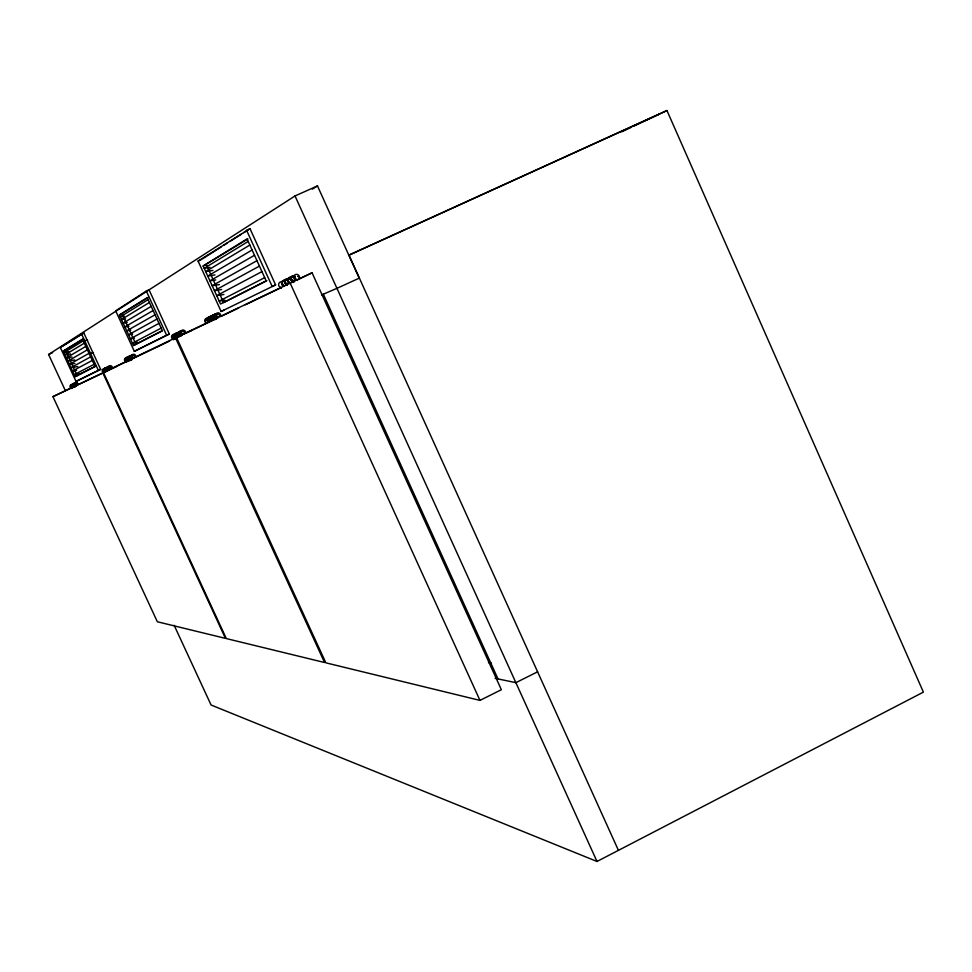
<?xml version="1.0" encoding="UTF-8"?>
<svg xmlns="http://www.w3.org/2000/svg" width="972" height="972" viewBox="0 0 972 972"><rect width="100%" height="100%" fill="white"/><g stroke="black" fill="none" stroke-linecap="round" stroke-linejoin="round"><path stroke-width="1.46" d="M111.452 368.024L111.27 367.1M77.845 384.317L77.165 382.834M77.614 384.511L77.796 383.733M71.758 385.228L72.268 384.827A1.713 1.689 43.7 0 0 70.081 385.775A1.713 1.689 43.7 0 0 71.102 387.962L71.43 388.496M76.278 382.859C73.823 384.001 78.331 385.787 76.411 384.888M146.335 291.078L115.68 310.846L134.33 351.342L169.347 334.028L149.068 289.85L146.335 291.078L166.637 335.255L134.33 351.342M65.367 390.671L48.6 354.488L295.026 195.955L317.48 185.907L359.227 278.15M60.325 347.502L83.786 332.886L100.626 369.348L76.023 381.413L60.325 347.502L83.786 332.886M198.081 261.067L249.986 228.651L275.598 284.893L221.13 311.465L198.081 261.067L201.18 259.67M202.431 258.88L221.203 246.949M223.706 245.357L227.46 242.976M229.963 241.384L241.226 234.228M243.729 232.636L249.986 228.651M312.364 189.151L317.48 185.907M119.434 315.025L147.197 297.663L162.36 330.638L133.48 345.522L119.434 315.025L148.643 297.225M74.625 386.589A1.725 1.713 44.5 0 1 73.094 384.487L74.151 384.305M73.981 384.025L74.297 383.831A1.725 1.701 44.2 0 0 72.086 384.791A1.725 1.701 44.2 0 0 73.107 387.002M75.002 383.527L75.318 383.333A1.725 1.713 44.4 0 0 73.094 384.305A1.725 1.713 44.4 0 0 74.127 386.516L74.565 386.613M63.289 351.123L82.486 339.179L95.074 366.432L75.099 376.65L63.289 351.123L83.458 338.961M148.109 299.643L120.273 316.86L124.38 316.204M203.16 266.012L247.046 238.905L266.158 280.859L220.535 304.017L203.16 266.012L247.945 238.93M248.2 241.433L204.205 268.308L210.001 267.397M149.409 302.474L121.488 319.484L125.582 318.828M84.333 343.165L65.015 354.853L70.531 353.954M249.84 245.041L205.7 271.565L212.941 270.423M151.207 306.387L123.14 323.093L127.247 322.437M85.815 346.384L66.412 357.878L71.928 356.979M252.1 250.011L207.765 276.072L214.994 274.918M153.114 310.518L124.902 326.92L129.009 326.264M87.395 349.811L67.894 361.074L74.795 359.956M254.506 255.272L209.94 280.835L215.723 279.924M155.058 314.77L126.712 330.845L130.807 330.188M256.96 260.666L212.175 285.732L219.405 284.577M157.027 319.035L128.535 334.793L132.629 334.137M90.651 356.846L70.944 367.671L77.845 366.541M259.439 266.109L214.423 290.652L221.652 289.498M159.007 323.36L130.37 338.791L134.464 338.122M92.304 360.418L72.499 371.012L76.63 370.332M261.942 271.601L216.707 295.634L223.925 294.48M161.194 328.111L132.399 343.177L137.854 342.29M94.114 364.33L74.2 374.694L81.089 373.552M174.146 625.288L211.082 705.016L597.002 861.471L923.4 692.125L666.95 110.529L348.96 255.065L618.423 850.354M264.688 277.64L219.21 301.101L224.982 300.178M133.48 345.522L162.421 330.772M75.099 376.65L95.997 366.092M266.863 280.677L223.645 302.608L206.271 264.615M479.961 700.399L501.358 689.707L312.061 272.792L176.442 337.357L325.863 662.831L479.961 700.399L290.033 282.816M537.601 671.822L515.913 682.66L495.137 678.334M76.023 381.413L100.626 369.348M102.765 372.75L225.443 638.361L157.343 621.764L52.95 396.661L169.553 341.075M175.482 337.819L103.397 372.434L226.318 638.568L324.563 662.515L175.482 337.819L193.768 329.472M295.634 279.985L292.827 281.576L293.24 282.488M107.418 370.854L52.95 396.661M110.152 369.542L116.992 366.274M176.382 337.806L173.028 338.997A2.296 2.26 59 0 1 171.667 336.045A2.296 2.26 59 0 1 174.583 334.72A1.531 1.507 59.1 0 1 175.361 334.465A1.531 1.507 59.1 0 0 174.766 334.733M191.411 330.614L178.532 336.361L178.97 337.09M195.129 328.828L216.89 318.403M220.972 316.447L238.638 307.978M245.442 304.722L280.799 287.773M297.104 279.96L312.061 272.792M74.212 386.528L75.537 386.54L75.209 385.993A1.737 1.713 44.7 0 1 74.176 383.77A1.737 1.713 44.7 0 1 76.387 382.761M131.985 359.543L130.455 360.284L130.163 359.652M174.365 339.289L173.466 339.726L173.138 339.034M621.728 131.803L631.326 127.283M634.06 125.996L666.95 110.529M336.92 288.344L359.385 278.077M275.598 284.893L272.172 286.448L246.548 230.194M166.637 335.255L169.347 334.028M221.13 311.465L224.216 310.068M348.984 255.186L658.882 114.319M176.661 338.232L175.276 338.851L174.96 338.159M131.682 359.713L129.106 360.916L128.826 360.308A2.041 2.017 54.2 0 1 129.592 356.347M107.503 371.28L106.47 371.304A1.908 1.895 50.8 0 1 104.709 369.02A1.908 1.895 50.8 0 1 107.212 367.671M74.443 387.05L75.488 386.577M48.6 354.488L52.609 352.678M321.611 294.929L337.065 288.271M77.067 385.617L76.168 385.532A1.737 1.725 44.9 0 1 75.136 383.296L75.597 383.247M71.211 385.337L72.341 385.447M93.421 352.593L89.023 353.31L69.413 364.366L74.929 363.455M87.662 340.103L83.252 340.82L64.006 352.666L69.522 351.767M110.468 366.456L109.204 367.489L110.261 368.765M105.644 371.924L104.66 371.826A1.908 1.883 50.6 0 1 103.639 369.166A1.908 1.883 50.6 0 1 106.398 368.522A1.908 1.883 50.6 0 0 103.615 369.348A1.908 1.883 50.6 0 0 105.219 371.912M294.188 281.698L292.681 281.54A3.001 2.916 65.3 0 1 293.933 275.781M488.491 662.612L491.468 663.171M110.188 369.53L109.702 369.409A1.932 1.908 51.4 0 1 108.499 367.088A1.932 1.908 51.4 0 1 110.699 365.715A1.932 1.908 51.4 0 1 112.266 367.805M103.907 372.531L103.433 372.422A1.895 1.871 50.4 0 1 102.303 369.992A1.895 1.871 50.4 0 1 104.721 368.886M133.492 358.364L132.97 358.243A2.066 2.041 54.8 0 1 131.742 355.582A2.066 2.041 54.8 0 1 134.367 354.391A2.066 2.041 54.8 0 1 135.594 357.04M127.818 361.086A2.041 2.005 54.1 0 1 126.02 358.595A2.041 2.005 54.1 0 1 128.681 357.174A2.041 2.005 54 0 0 126.008 358.389A2.041 2.005 54 0 0 127.211 361.001L127.721 361.122M126.311 361.803L125.801 361.681A2.029 2.005 53.9 0 1 124.708 358.838A2.029 2.005 53.9 0 1 127.648 358.158M181.108 335.547L180.525 335.401A2.345 2.308 59.6 0 1 179.14 332.388A2.345 2.308 59.6 0 1 182.104 331.039A1.567 1.543 59.7 0 0 182.201 333.627M177.378 337.333L176.795 337.187A2.321 2.284 59.3 0 1 175.422 334.198A2.321 2.284 59.3 0 1 178.374 332.861A2.321 2.284 59.3 0 0 175.227 334.55A2.321 2.284 59.3 0 0 177.269 337.381M175.434 338.268L174.851 338.122A2.308 2.272 59.1 0 1 173.478 335.158A2.308 2.272 59.1 0 1 176.406 333.821A2.308 2.272 59.1 0 0 173.514 335.389A2.308 2.272 59.1 0 0 175.543 338.207M220.498 316.289A2.564 2.503 62.1 0 0 218.992 312.996A2.564 2.503 62.1 0 0 215.772 314.466A2.564 2.503 62.1 0 0 217.278 317.747L217.91 317.905M215.82 318.913L215.189 318.755A2.552 2.503 61.9 0 1 216.258 313.859M213.476 320.031L212.844 319.885A2.539 2.479 61.8 0 1 211.349 316.617A2.539 2.479 61.8 0 1 214.545 315.171M211.422 321.015L210.79 320.869A2.527 2.479 61.7 0 1 209.308 317.625A2.527 2.479 61.7 0 1 212.491 316.179M209.126 322.121L208.494 321.963A2.503 2.466 61.5 0 1 207.024 318.743A2.503 2.466 61.5 0 1 210.195 317.297M206.987 323.141L206.356 322.996A2.491 2.454 61.4 0 1 204.885 319.788A2.491 2.454 61.4 0 1 208.044 318.354M290.178 283.277L289.437 283.095A2.977 2.904 65.2 0 1 287.688 279.256A2.977 2.904 65.2 0 1 291.43 277.567M287.348 284.638L286.606 284.456A2.965 2.892 65.1 0 1 287.858 278.77M284.176 286.157L283.447 285.975A2.94 2.867 65 0 1 281.722 282.184A2.94 2.867 65 0 1 285.416 280.507M281.224 287.566L280.495 287.384A2.928 2.855 64.9 0 1 278.782 283.617A2.928 2.855 64.9 0 1 282.451 281.953M295.719 280.179L295.573 280.143A3.013 2.94 65.4 0 1 293.811 276.267A3.013 2.94 65.4 0 1 297.59 274.554A3.013 2.94 65.4 0 1 299.352 278.429M77.371 383.065L77.894 383.721M74.674 384.56L75.136 385.313M103.433 371.583L102.959 370.842M73.495 387.512L73.252 386.99A1.725 1.701 44.2 0 1 72.147 384.766A1.725 1.701 44.2 0 1 74.346 383.77M72.426 388.022L72.536 387.585A1.713 1.701 44 0 1 71.078 385.471A1.713 1.701 44 0 1 73.337 384.256M127.308 361.025L127.599 361.645M125.898 361.706L126.178 362.313M107.528 371.231L107.163 370.636A1.92 1.895 51 0 1 106.106 368.133A1.92 1.895 51 0 1 108.548 367.015M81.526 333.906L98.366 370.368M65.416 350.163L77.213 375.69M180.634 335.425L180.962 336.142M176.916 337.223L177.232 337.916M121.95 313.895L135.983 344.38M215.31 318.78L215.663 319.557M286.752 284.492L287.165 285.391M280.641 287.42L281.042 288.307M295.026 195.955L597.002 861.471M323.336 294.176L498.004 678.93M108.913 370.138A1.932 1.908 51.2 0 1 107.285 367.55A1.932 1.908 51.2 0 1 110.176 366.675M105.826 368.838A1.264 1.251 50.6 0 0 104.138 369.895A1.264 1.251 50.6 0 0 105.608 371.255A1.264 1.251 50.6 0 1 104.065 369.931A1.264 1.251 50.6 0 1 105.741 368.874M105.498 369.931A1.276 1.251 50.8 0 1 106.422 368.169M107.078 367.817A1.276 1.264 51 0 1 108.329 367.623M108.427 369.226A1.276 1.264 51.3 0 1 108.014 368.716M107.965 367.744A1.276 1.264 51.3 0 1 108.342 367.209M103.652 371.839A1.264 1.251 50.4 0 1 102.838 370.854M103.044 369.919A1.264 1.251 50.4 0 1 103.542 369.506M110.249 368.886A1.288 1.276 51.4 0 1 109.083 367.489A1.288 1.276 51.4 0 1 110.468 366.335M111.343 366.796A1.288 1.276 51.4 0 1 111.561 368.06M132.034 359.057A2.066 2.029 54.6 0 1 130.284 356.299A2.066 2.029 54.6 0 1 133.383 355.351M129.142 360.442A2.041 2.017 54.2 0 1 127.308 358.218A2.041 2.017 54.2 0 1 129.507 356.396M127.867 360.405A1.349 1.337 54.1 0 1 127.223 360.162M126.773 359.616A1.349 1.337 54.1 0 1 127.757 357.732M128.863 359.676A1.361 1.337 54.2 0 1 128.292 359.276M129.786 357.149A1.361 1.337 54.2 0 0 128.754 357.186A1.361 1.337 54.2 0 1 129.871 357.113M129.811 358.534A1.361 1.349 54.4 0 1 129.75 356.882M130.673 359.713A2.053 2.029 54.4 0 1 128.936 356.955A2.053 2.029 54.4 0 1 132.022 356.019M131.099 356.226A1.373 1.349 54.6 0 1 131.633 355.776M126.032 361.049A1.349 1.337 53.9 0 1 125.169 360.005M125.923 358.571A1.349 1.337 53.9 0 0 125.388 359.008A1.227 1.203 53.9 0 1 125.983 358.68M133.553 357.684A1.385 1.361 54.8 0 1 132.301 356.299A1.385 1.361 54.8 0 1 133.553 354.938A1.385 1.361 54.8 0 1 135.011 356.092M127.782 360.442A1.349 1.337 54 0 1 127.672 357.781M133.565 357.55A1.251 1.227 54.8 0 1 132.435 356.299A1.251 1.227 54.8 0 1 133.565 355.072A1.251 1.227 54.8 0 1 134.889 356.117M125.801 360.782A1.227 1.203 53.9 0 1 125.303 359.992M180.999 335.595A2.345 2.308 59.6 0 1 178.897 333.032A2.345 2.308 59.6 0 1 181.4 330.954M174.583 336.883A1.531 1.507 59.1 0 1 174.498 335.024M176.297 336.057A1.543 1.519 59.3 0 1 177.208 333.566A2.333 2.296 59.4 0 1 180.233 331.95A1.555 1.531 59.6 0 0 179.759 332.728M180.318 334.526A1.555 1.531 59.6 0 1 179.808 333.906M180.549 331.865A1.555 1.531 59.6 0 1 181.339 331.731M178.447 335.437A1.555 1.519 59.4 0 1 177.937 334.818M177.803 334.028A1.555 1.519 59.4 0 1 179.456 332.655M179.237 336.446A2.333 2.296 59.4 0 1 177.183 333.59M176.418 335.996A1.543 1.519 59.3 0 1 176.333 334.125M176.6 333.833A1.543 1.519 59.3 0 1 177.317 333.505M173.672 338.377A1.531 1.507 59 0 1 172.639 337.819M172.433 337.478A1.531 1.507 59 0 1 173.538 335.352M182.299 334.55A2.357 2.321 59.7 0 1 181.181 330.978A2.357 2.321 59.7 0 1 184.874 330.881M185.202 331.403A2.357 2.321 59.7 0 1 185.275 333.189M182.432 330.93A1.567 1.543 59.7 0 1 183.623 330.893M174.462 336.944A1.531 1.507 59.1 0 1 174.389 335.085M180.44 334.477A1.555 1.531 59.6 0 1 179.917 333.858M179.784 333.056A1.555 1.531 59.6 0 1 181.448 331.671M215.687 318.974A2.552 2.491 61.9 0 1 213.403 316.192A2.552 2.491 61.9 0 1 216.124 313.932M211.289 321.076A2.515 2.466 61.7 0 1 209.089 318.002A2.515 2.466 61.7 0 1 212.358 316.24M209.259 322.048A2.515 2.466 61.5 0 1 207.06 318.986A2.515 2.466 61.5 0 1 210.329 317.237M208.543 320.906A1.665 1.628 61.5 0 1 207.996 320.25A1.665 1.628 61.5 0 0 208.397 320.979M210.56 319.934A1.677 1.64 61.7 0 1 210.013 319.266M212.333 318.136A1.677 1.652 61.8 0 1 212.479 316.471M213.609 319.97A2.539 2.491 61.8 0 1 211.349 317.2A2.539 2.491 61.8 0 1 214.047 314.952M215.334 318.026A1.689 1.652 61.9 0 1 214.63 317.516M214.265 316.714A1.689 1.652 61.9 0 1 214.338 315.851M214.545 315.463A1.689 1.652 61.9 0 1 215.201 314.916M210.377 319.569A1.677 1.64 61.7 0 1 210.146 319.193M218.433 317.054A1.701 1.677 62.1 0 1 216.464 315.195M216.756 314.369A1.701 1.677 62.1 0 1 217.424 313.822M219.101 313.992A1.701 1.677 62.1 0 1 219.417 314.308M205.59 320.93A1.665 1.628 61.4 0 1 205.566 320.505M206.149 319.387A1.665 1.628 61.4 0 1 206.501 319.156M208.287 318.342A1.665 1.628 61.5 0 1 208.652 318.123M215.468 317.953A1.689 1.652 61.9 0 1 214.763 317.443M214.678 315.402A1.689 1.652 61.9 0 1 215.334 314.855M212.431 318.585A1.677 1.652 61.8 0 1 212.333 316.544M218.408 316.884A1.543 1.519 62.1 0 1 216.647 315.608M216.902 314.466A1.543 1.519 62.1 0 1 217.169 314.175M294.006 281.795A3.001 2.916 65.3 0 1 290.555 278.915A3.001 2.916 65.3 0 1 293.751 275.878M287.165 284.723A2.965 2.892 65.1 0 1 284.577 281.102A2.965 2.892 65.1 0 1 288.405 279.037M284.359 286.06A2.94 2.867 65 0 1 281.795 282.463A2.94 2.867 65 0 1 285.598 280.41M283.52 284.723A1.956 1.908 65 0 1 283.144 284.371M283.8 281.37A1.956 1.908 65 0 1 284.274 281.224M288.805 279.523A1.98 1.932 65.2 0 1 289.036 279.073M289.802 278.429A1.98 1.932 65.2 0 1 290.288 278.296M290.373 283.192A2.977 2.904 65.2 0 1 287.773 279.535A2.977 2.904 65.2 0 1 291.624 277.47M287.25 283.739A1.968 1.92 65.1 0 1 286.315 283.374M292.827 280.689A1.993 1.932 65.3 0 1 292.378 280.446M292.001 280.094A1.993 1.932 65.3 0 1 291.721 279.644M291.892 277.676A1.993 1.932 65.3 0 1 292.244 277.299M295.913 279.219A2.005 1.956 65.4 0 1 294.978 276.17M283.326 284.808A1.956 1.908 65 0 1 282.961 284.456M283.617 281.455A1.956 1.908 65 0 1 284.091 281.321M289.328 281.916A1.98 1.932 65.2 0 1 288.951 281.564M288.611 279.62A1.98 1.932 65.2 0 1 289.194 278.794M289.62 278.527A1.98 1.932 65.2 0 1 290.093 278.381M293.022 280.604A1.993 1.944 65.3 0 1 292.572 280.349M292.195 279.997A1.993 1.944 65.3 0 1 291.916 279.559M287.433 283.654A1.968 1.92 65.1 0 1 286.497 283.289M286.023 280.544A1.968 1.92 65.1 0 1 286.363 280.179M295.986 279.037A1.823 1.774 65.4 0 1 295.233 278.478M294.978 278.077A1.823 1.774 65.4 0 1 294.917 276.692M73.094 384.487A1.725 1.713 44.5 0 1 75.366 383.272M75.136 383.296A1.737 1.725 44.9 0 1 77.359 382.288M297.93 276.364L298.683 276.656L297.93 276.364M183.842 331.731L184.437 331.962L183.842 331.731M219.052 314.649L219.696 314.892L219.052 314.649"/></g></svg>
